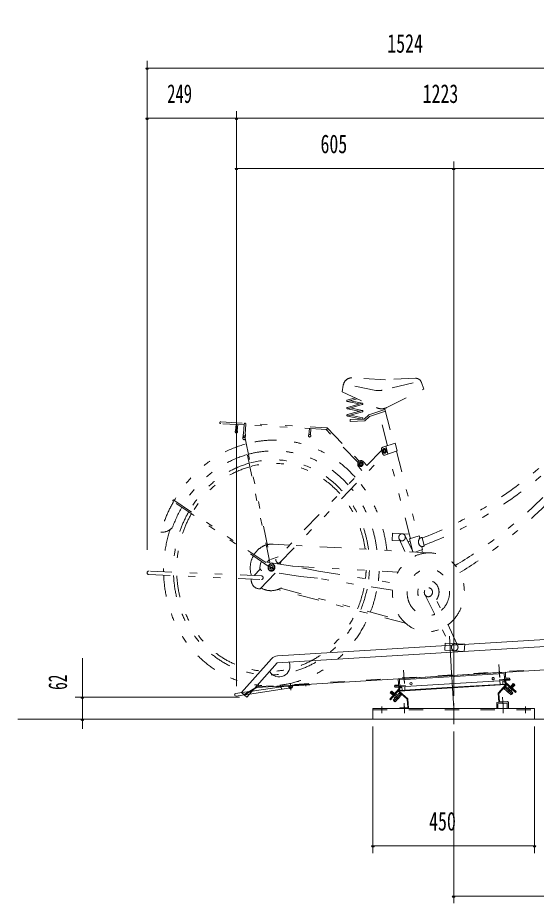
# Model space of a CAD drawing. Units: millimetres, scale not verified. Extents: x -5940 to 5940, y -4200 to 4200.
# Drawn here: x 678 to 2122, y -2630 to -162 of the extents above; entities that cross this region are included whole.
import ezdxf
from ezdxf.enums import TextEntityAlignment as Align

# ---------------------------------------------------------------- set-up
doc = ezdxf.new("R2010")
doc.units = ezdxf.units.MM
doc.header["$LTSCALE"] = 10
for name, pattern in [('USER2', [10, 4, -6]), ('USER3', [24, 12, -5, 2, -5]), ('USER4', [25, 6, -5, 2, -5, 2, -5])]:
    doc.linetypes.add(name, pattern=pattern)
for name, color, linetype, lineweight in [('0-3_2-13HIDDEN', 3, 'USER2', 18), ('0-4_2-23CENTER', 3, 'USER3', 18), ('0-5_2-43THIN', 2, 'USER4', 18), ('0-6_2-53DIM', 3, 'Continuous', 18), ('0-7_2-7搬入用開口', 2, 'USER4', 18), ('0-8_2-8工区', 7, 'Continuous', 18)]:
    doc.layers.add(name, color=color, linetype=linetype, lineweight=lineweight)
doc.styles.add('ＭＳ ゴシック', font='')
doc.styles.get('ＭＳ ゴシック').set_extended_font_data('MS Gothic')

msp = doc.modelspace()

# ---------------------------------------------------------------- linework, layer by layer
at = {"layer": '0-3_2-13HIDDEN'}
for p, q in [((1349.44, -2026.14), (2227.71, -1972.42)), ((1301.78, -2042.81), (1330.56, -2038.51)), ((1337.98, -2030.12), (1308.37, -2048.03)), ((1308.37, -2048.03), (1309.2, -2049.39)), ((1308.63, -2048.86), (1323.35, -2046.67)), ((1334.4, -2034.17), (1309.2, -2049.39)), ((1667.33, -2090.29), (2117.33, -2090.29))]:
    msp.add_line(p, q, dxfattribs=at)
msp.add_circle((2002.21, -2003.85), 3.1, dxfattribs=at)
msp.add_arc((1438.09, -2025.98), 3.5, 98.5, 278.5, dxfattribs=at)
at = {"layer": '0-4_2-23CENTER'}
for p, q in [((1880.26, -1885.43), (1888.57, -2021.3)), ((2018.33, -1964.28), (2020.57, -2000.96)), ((1752.82, -1980.52), (1755.07, -2017.2)), ((1753.88, -1996.55), (1754.97, -2014.33)), ((1886.18, -1982.23), (1889.09, -2029.91)), ((2020.32, -1998.1), (2019.23, -1980.32)), ((1410.27, -2021.64), (1410.74, -2029.28)), ((1437.53, -2016.78), (1438.67, -2035.5)), ((1480.61, -2025), (1480.14, -2017.37)), ((1726.13, -2024.94), (1757.68, -2023.01)), ((1733.97, -2024.46), (1747.15, -2023.66)), ((1888.28, -2016.62), (1892.5, -2085.66)), ((2050.23, -2005.12), (2018.68, -2007.05)), ((2029.22, -2006.4), (2042.39, -2005.6)), ((2061.85, -2018.2), (2040.91, -2041.87)), ((1716.19, -2039.34), (1739.87, -2060.29)), ((1731.96, -2053.29), (1722.08, -2044.55)), ((1725.38, -2067.52), (1745.11, -2045.23)), ((2033.67, -2027.39), (2055.97, -2047.11)), ((2056.65, -2024.08), (2047.9, -2033.97)), ((1753.91, -2072), (1755.52, -2098.36)), ((1892.33, -2071.72), (1892.33, -2130.68)), ((2028.4, -2055.21), (2030.01, -2081.57)), ((2029.09, -2066.53), (2029.65, -2075.71)), ((1692.33, -2081.54), (1692.33, -2100.37)), ((1754.83, -2081.54), (1754.83, -2100.37)), ((2029.83, -2100.37), (2029.83, -2081.54)), ((2092.33, -2081.54), (2092.33, -2100.37))]:
    msp.add_line(p, q, dxfattribs=at)
at = {"layer": '0-5_2-43THIN', "color": 4, "linetype": 'Continuous'}
for p, q in [((1728.03, -2022.36), (1738.81, -2021.7)), ((2048.03, -2002.79), (2037.25, -2003.45)), ((2048.33, -2007.7), (2037.55, -2008.36)), ((2058.65, -2018.11), (2051.49, -2026.2)), ((2062.33, -2021.37), (2055.17, -2029.46)), ((1716.1, -2042.54), (1724.19, -2049.7)), ((1719.36, -2038.86), (1727.45, -2046.02)), ((1728.33, -2027.27), (1739.11, -2026.61))]:
    msp.add_line(p, q, dxfattribs=at)
at = {"layer": '0-6_2-53DIM'}
for p, q in [((1038.33, -282.17), (1038.33, -422.17)), ((1042.33, -302.17), (1034.33, -302.17)), ((2562.33, -302.17), (1038.33, -302.17)), ((1042.33, -442.17), (1034.33, -442.17)), ((1038.33, -422.17), (1038.33, -1644.54)), ((1287.33, -442.17), (1038.33, -442.17)), ((1291.33, -442.17), (1283.33, -442.17)), ((1287.33, -422.17), (1287.33, -562.17)), ((2510.33, -442.17), (1287.33, -442.17)), ((1287.33, -562.17), (1287.33, -2024.97)), ((1892.33, -562.17), (1892.33, -2051.72)), ((1291.33, -582.17), (1283.33, -582.17)), ((1892.33, -582.17), (1287.33, -582.17)), ((1896.33, -582.17), (1888.33, -582.17)), ((2510.33, -582.17), (1892.33, -582.17)), ((857.95, -2055.09), (857.95, -1947.09)), ((837.95, -2055.09), (1295.66, -2055.09)), ((861.94, -2055.09), (853.94, -2055.09)), ((857.95, -2117.09), (857.95, -2055.09)), ((861.94, -2117.09), (853.94, -2117.09)), ((857.95, -2117.09), (857.95, -2143.56)), ((1667.33, -2489.85), (1667.33, -2137.09)), ((2117.33, -2489.85), (2117.33, -2137.09)), ((1892.33, -2629.85), (1892.33, -2150.68)), ((1671.33, -2469.85), (1663.33, -2469.85)), ((1667.33, -2469.85), (2117.33, -2469.85)), ((2121.33, -2469.85), (2113.33, -2469.85)), ((1896.33, -2609.85), (1888.33, -2609.85)), ((2562.33, -2609.85), (1892.33, -2609.85))]:
    msp.add_line(p, q, dxfattribs=at)
for centre in [(1038.33, -302.17), (1038.33, -442.17), (1287.33, -442.17), (1287.33, -582.17), (1892.33, -582.17), (857.94, -2055.09), (857.94, -2117.09), (1667.33, -2469.85), (2117.33, -2469.85), (1892.33, -2609.85)]:
    msp.add_arc(centre, 4, 180, 0, dxfattribs=at)
at = {"layer": '0-7_2-7搬入用開口'}
for p, q in [((1675.46, -1200.42), (1596.82, -1184.57)), ((1702, -1170.83), (1608.59, -1165.69)), ((1779.52, -1179.2), (1693.5, -1200.05)), ((1785.48, -1166.71), (1702, -1170.83)), ((1809.57, -1196.77), (1802.71, -1178.64)), ((1584.62, -1186.3), (1581.36, -1204.24)), ((1581.36, -1204.24), (1677.25, -1248.63)), ((1706.44, -1248.08), (1809.57, -1196.77)), ((1595.88, -1227.51), (1618.07, -1221.23)), ((1595.91, -1231.41), (1629.04, -1238.4)), ((1623.57, -1223.78), (1596.71, -1231.38)), ((1637.71, -1236.15), (1604.58, -1229.15)), ((1636.91, -1236.18), (1596.05, -1247.74)), ((1629.21, -1258.63), (1596.08, -1251.64)), ((1637.08, -1256.41), (1596.22, -1267.97)), ((1596.88, -1251.61), (1637.74, -1240.04)), ((1604.75, -1249.38), (1637.48, -1256.29)), ((1707.67, -1354.74), (1680.83, -1250.04)), ((1700.47, -1252.45), (1725.2, -1348.91)), ((1596.25, -1271.87), (1637.28, -1280.53)), ((1597.04, -1271.84), (1637.91, -1260.27)), ((1638.05, -1276.61), (1604.92, -1269.61)), ((1308.75, -1296.86), (1242.95, -1293.24)), ((1243.29, -1288.26), (1538.24, -1304.48)), ((1286.06, -1295.61), (1284.89, -1313.12)), ((1289.43, -1313.37), (1290.6, -1295.86)), ((1307.08, -1321.85), (1308.92, -1294.37)), ((1313.46, -1294.62), (1311.62, -1322.1)), ((1537.9, -1309.47), (1313.29, -1297.11)), ((1489.09, -1324.35), (1490.26, -1306.85)), ((1494.79, -1307.1), (1493.62, -1324.6)), ((1539.65, -1305.14), (1629.3, -1397.7)), ((1306.01, -1324.24), (1305.35, -1334.22)), ((1312.37, -1324.59), (1311.7, -1334.57)), ((1626.14, -1401.37), (1537.08, -1309.42)), ((1380.87, -1684.29), (1308.74, -1337.87)), ((1311.7, -1334.05), (1384.42, -1683.31)), ((1729.58, -1347.46), (1694.53, -1359.1)), ((1708.8, -1377.69), (1703.29, -1356.19)), ((1735.09, -1368.96), (1729.58, -1347.46)), ((1691.77, -1366.91), (1396.84, -1671.12)), ((1406.06, -1681.93), (1698.04, -1380.76)), ((1691.37, -1365.34), (1694.43, -1377.28)), ((1694.86, -1371.69), (1695.24, -1366.07)), ((1699.1, -1374.74), (1694.86, -1371.69)), ((1695.24, -1366.07), (1699.85, -1363.51)), ((1703.71, -1372.17), (1699.1, -1374.74)), ((1699.85, -1363.51), (1704.09, -1366.56)), ((1700.04, -1380.6), (1735.09, -1368.96)), ((1704.09, -1366.56), (1703.71, -1372.17)), ((1771.72, -1613.86), (1710.99, -1376.96)), ((1732.9, -1369.68), (1793.63, -1606.59)), ((1629.47, -1408.67), (1629.84, -1403.05)), ((1629.84, -1403.05), (1634.45, -1400.49)), ((1634.45, -1400.49), (1638.69, -1403.54)), ((1638.69, -1403.54), (1638.31, -1409.15)), ((1640.8, -1399.17), (1650.02, -1409.97)), ((1627.36, -1413.03), (1636.58, -1423.84)), ((1633.7, -1411.72), (1629.47, -1408.67)), ((1638.31, -1409.15), (1633.7, -1411.72)), ((1375.85, -1690.12), (1110.38, -1509.5)), ((1112.35, -1506.09), (1377.82, -1686.71)), ((1720.59, -1618.36), (1721.92, -1598.41)), ((1721.92, -1598.41), (1768.42, -1600.97)), ((1742.66, -1619.57), (1720.59, -1618.36)), ((1756.41, -1649.32), (1740.34, -1614.56)), ((1779.13, -1650.58), (1756.49, -1604.95)), ((1764.34, -1620.77), (1771.21, -1621.15)), ((1795.82, -1605.86), (1797.55, -1612.61)), ((1804.05, -1610.11), (1810.18, -1634.02)), ((1435.25, -1631.51), (1389.08, -1628.95)), ((1829.23, -1653.36), (1453.94, -1632.55)), ((1805.62, -1644.07), (1785.03, -1650.91)), ((1803.43, -1644.8), (1805.28, -1652.03)), ((1803.68, -1636.51), (1805.62, -1644.07)), ((1380.06, -1680.39), (1365.02, -1678)), ((1378.53, -1673.07), (1372.59, -1679.2)), ((1403.55, -1664.2), (1382.03, -1671.83)), ((1409.19, -1685), (1412.77, -1675.01)), ((1353.49, -1698.9), (1336.35, -1716.59)), ((1354.06, -1683.86), (1352.56, -1693.74)), ((1465.53, -1719.25), (1358.16, -1702.22)), ((1383.94, -1681), (1469.29, -1694.53)), ((1443.85, -1690.5), (1737.13, -1706.77)), ((1469.29, -1694.53), (1515.64, -1704.41)), ((1042.63, -1713.79), (1356.62, -1727.47)), ((1357.17, -1717.49), (1043.18, -1703.81)), ((1353.43, -1753.16), (1396.85, -1708.36)), ((1512.63, -1724.18), (1465.53, -1719.25)), ((1722.05, -1757.38), (1512.63, -1724.18)), ((1515.64, -1704.41), (1725.06, -1737.61)), ((1409.62, -1752.01), (1750.97, -1842.42)), ((1758.27, -1849.52), (1402.39, -1755.27)), ((1811.85, -1769.24), (1879.39, -1905.39)), ((1901.07, -1906.58), (1832.03, -1757.23)), ((1867.36, -1924.75), (1868.69, -1904.8)), ((1921.81, -1927.75), (1867.36, -1924.75)), ((1868.69, -1904.8), (1923.14, -1907.8)), ((1923.14, -1907.8), (1921.81, -1927.75))]:
    msp.add_line(p, q, dxfattribs=at)
at = {"layer": '0-7_2-7搬入用開口', "linetype": 'Continuous'}
msp.add_line((1388.72, -1693.78), (1380.72, -1693.78), dxfattribs=at)
at = {"layer": '0-7_2-7搬入用開口'}
for points in [[(1603.6, -1286.77), (1603.56, -1281.78), (1643.06, -1280.38), (1656.01, -1268.41), (1700.75, -1253.55)], [(1701.98, -1258.32), (1658.16, -1272.88), (1644.71, -1285.31), (1603.6, -1286.77)], [(1795.82, -1605.86), (1769.53, -1614.59), (1778.75, -1650.56)]]:
    msp.add_lwpolyline(points, dxfattribs=at)
msp.add_lwpolyline([(1380.83, -1685.06), (1375.82, -1693.29), (1379.7, -1702.01), (1388.61, -1702.5), (1393.63, -1694.27), (1389.74, -1685.55)], close=True, dxfattribs=at)
for centre, radius, start, end in [((1410.78, -585.66), 1099.31, 290.98915, 320.25332), ((1410.78, -585.66), 1119.9, 290.86703, 319.2457), ((1253.96, -608.65), 1256.47, 300.76804, 323.46461), ((1195, -558.85), 1353.65, 301.87435, 322.34831)]:
    msp.add_arc(centre, radius, start, end, dxfattribs=at)
at = {"layer": '0-7_2-7搬入用開口', "linetype": 'Continuous'}
msp.add_arc((1384.72, -1693.78), 4, 180, 0, dxfattribs=at)
at = {"layer": '0-7_2-7搬入用開口'}
for centre, major_axis, start_param, end_param in [((1606.93, -1190.63), (3.05, 24.81), 0.0610848, 1.5075259), ((1785.88, -1186.67), (2.44, 19.85), 5.2371067, 6.439207), ((1684.68, -1151.3), (6.09, 49.63), 3.0718496, 3.4710434), ((1596.3, -1229.45), (0.24, 1.99), 0.3648324, 3.5064248), ((1596.46, -1249.68), (0.24, 1.99), 0.3648324, 3.5064248), ((1637.33, -1238.11), (0.24, 1.99), 3.5064251, 6.6480177), ((1637.5, -1258.34), (0.24, 1.99), 3.5064251, 6.6480177), ((1692.05, -1211.76), (4.87, 39.7), 2.8571254, 3.6822001), ((1596.63, -1269.91), (0.24, 1.99), 0.3648324, 3.5064248), ((1637.66, -1278.57), (0.24, 1.99), 3.0634018, 6.2049945), ((1243.12, -1290.75), (0.3, 2.48), 0.0611391, 3.2027315), ((1311.19, -1294.5), (0.3, 2.48), 4.7735281, 7.9151205), ((1538.07, -1306.97), (0.3, 2.48), 3.2027318, 6.3443244), ((1309.19, -1324.42), (0.43, 3.47), 0.856702, 1.6318952), ((1309.19, -1324.42), (0.43, 3.47), 4.7734881, 5.5486813), ((1384.72, -1693.78), (43.29, 352.55), 5.6098792, 6.6353411), ((1384.72, -1693.78), (43.29, 352.55), 0.3634169, 1.1278281), ((1308.52, -1334.39), (0.43, 3.47), 1.6318955, 4.7734881), ((1384.72, -1693.78), (39.63, 322.78), 5.6118286, 6.6348228), ((1384.72, -1693.78), (39.63, 322.78), 0.3639379, 1.1273042), ((1384.72, -1693.78), (36.59, 297.96), 5.6137501, 6.634311), ((1695.75, -1363.88), (0.61, 4.96), 0.4068851, 1.9776811), ((1698.81, -1375.82), (0.61, 4.96), 1.9776814, 3.5484777), ((1384.72, -1693.78), (36.59, 297.96), 0.3644503, 1.1267982), ((1384.72, -1693.78), (35.37, 288.04), 5.6146095, 6.6340795), ((1634.08, -1406.1), (1.22, 9.94), 5.5887382, 8.7303306), ((1384.72, -1693.78), (35.37, 288.04), 0.364678, 1.1265668), ((1384.72, -1693.78), (43.29, 352.55), 4.9570945, 5.5676462), ((1384.72, -1693.78), (39.63, 322.78), 4.9742955, 5.5656992), ((1384.72, -1693.78), (35.37, 288.04), 4.9989615, 5.5629151), ((1384.72, -1693.78), (36.59, 297.96), 4.9913142, 5.5637783), ((1384.72, -1693.78), (43.29, 352.55), 1.1390898, 1.4022825), ((1384.72, -1693.78), (39.63, 322.78), 1.1396104, 1.3330995), ((1111.37, -1507.8), (0.24, 1.98), 5.8457543, 8.9873469), ((1384.72, -1693.78), (36.59, 297.96), 1.1401231, 1.7252947), ((1384.72, -1693.78), (35.37, 288.04), 1.1403508, 1.7281634), ((1079.46, -1547.23), (5.94, 48.41), 3.2025533, 4.0053726), ((1384.72, -1693.78), (40.24, 327.74), 1.356616, 1.7177345), ((1384.72, -1693.78), (7.92, 64.52), 0.0610866, 0.3270137), ((1807.87, -1622.15), (1.83, 14.89), 0.991421, 2.9638507), ((1591.94, -916.92), (89.88, 732), 3.5873146, 3.597494), ((1384.72, -1693.78), (7.92, 64.52), 0.3885617, 1.1026862), ((1821.86, -1763.08), (13.41, 109.18), 3.8544544, 9.9384473), ((1591.94, -916.92), (92.93, 756.82), 3.5860389, 3.5958838), ((1384.72, -1693.78), (7.92, 64.52), 1.1642345, 2.0354003), ((1360.8, -1684.93), (0.91, 7.44), 0.5304027, 1.5389171), ((1405.89, -1671.95), (1.22, 9.93), 1.5990939, 3.295218), ((1359.29, -1694.81), (0.91, 7.44), 1.5389173, 3.1097137), ((1384.72, -1693.78), (35.37, 288.04), 4.7150123, 4.795647), ((1384.72, -1693.78), (36.59, 297.96), 4.7138656, 4.7948965), ((1821.86, -1763.08), (7.92, 64.52), 3.9340888, 9.8588198), ((1042.9, -1708.8), (0.61, 4.96), 0.0731992, 3.2147916), ((1384.72, -1693.78), (40.24, 327.74), 1.7481474, 4.4206859), ((1384.72, -1693.78), (36.59, 297.96), 1.758776, 4.4037815), ((1384.72, -1693.78), (35.37, 288.04), 1.7628107, 4.3973537), ((1351.19, -1728.37), (3.05, 24.81), 1.5967412, 3.3744646), ((1384.72, -1693.78), (7.92, 64.52), 2.7599381, 4.4870348), ((1356.9, -1722.48), (0.61, 4.96), 3.2147919, 6.3563845), ((1384.72, -1693.78), (40.24, 327.74), 4.7108359, 4.7929108), ((1821.86, -1763.08), (3.96, 32.26), 4.1353556, 9.4858534), ((1384.72, -1693.78), (35.37, 288.04), 4.4148725, 4.6460806), ((1384.72, -1693.78), (36.59, 297.96), 4.4206979, 4.6472311), ((1384.72, -1693.78), (40.24, 327.74), 4.4360236, 4.6502575)]:
    msp.add_ellipse(centre, major_axis=major_axis, ratio=0.90854, start_param=start_param, end_param=end_param, dxfattribs=at)
for centre, major_axis in [((1287, -1315.69), (0.43, 3.47)), ((1308.86, -1329.41), (0.3, 2.48)), ((1491.19, -1326.92), (0.43, 3.47)), ((1699.47, -1369.12), (0.78, 6.33)), ((1699.47, -1369.12), (0.37, 2.98)), ((1634.08, -1406.1), (0.78, 6.33)), ((1634.08, -1406.1), (0.37, 2.98)), ((1748.48, -1609.88), (1.22, 9.93)), ((1384.72, -1693.78), (1.28, 10.42)), ((1384.72, -1693.78), (0.61, 4.96)), ((1821.86, -1763.08), (1.52, 12.41)), ((1895.25, -1916.27), (1.22, 9.93))]:
    msp.add_ellipse(centre, major_axis=major_axis, ratio=0.90854, dxfattribs=at)
at = {"layer": '0-8_2-8工区'}
for p, q in [((1401.36, -1940.31), (2495.26, -1873.4)), ((1400.46, -1959.5), (2496.43, -1892.47)), ((1301.49, -2042.55), (1384.78, -1948.4)), ((1315.79, -2055.2), (1400.46, -1959.5)), ((1344.54, -2028.04), (2227.14, -1974.06)), ((2036.17, -1985.74), (1737.73, -2003.99)), ((2033.17, -1989.13), (1741.12, -2006.99)), ((2014.18, -1987.09), (2000.7, -1987.91)), ((2034.8, -2015.7), (2033.17, -1989.13)), ((2037.91, -2014.18), (2036.17, -1985.74)), ((1437.57, -2022.52), (1330.56, -2038.51)), ((1348.92, -2017.76), (1349.53, -2027.74)), ((1399.44, -2024.68), (1430.93, -2022.76)), ((1444.8, -2021.91), (1491.27, -2019.07)), ((1444.9, -2023.51), (1491.37, -2020.67)), ((1491.27, -2019.07), (1491.37, -2020.67)), ((1728, -2021.82), (1738.78, -2021.16)), ((1728.36, -2027.81), (1728, -2021.82)), ((1739.47, -2032.44), (1737.73, -2003.99)), ((1742.74, -2033.56), (1740.92, -2003.8)), ((1742.44, -2028.7), (1741.86, -2019.22)), ((1742.33, -2026.76), (2034.38, -2008.89)), ((1888.98, -2028.01), (2037.92, -2018.9)), ((1889.07, -2029.6), (2037.17, -2020.54)), ((2016.47, -2044.6), (2036.98, -2021.4)), ((2018.1, -2045.16), (2038.18, -2022.46)), ((2020.91, -2009.72), (2021.47, -2018.9)), ((2028.97, -2019.44), (2021.98, -2019.87)), ((2022.53, -2019.84), (2028.51, -2019.47)), ((2028.89, -2009.23), (2029.45, -2018.41)), ((2034.5, -2010.84), (2029.01, -2011.18)), ((2033.92, -2001.36), (2034.5, -2010.84)), ((2064.51, -2041.99), (2034.8, -2015.7)), ((2048, -2002.25), (2037.22, -2002.91)), ((2048.37, -2008.24), (2037.59, -2008.9)), ((2066.64, -2039.6), (2037.91, -2014.18)), ((2048, -2002.25), (2048.37, -2008.24)), ((2058.24, -2017.75), (2051.09, -2025.84)), ((2062.74, -2021.73), (2055.58, -2029.82)), ((2058.24, -2017.75), (2062.74, -2021.73)), ((1301.78, -2042.81), (1285.08, -2045.31)), ((1315.79, -2055.2), (1301.49, -2042.55)), ((1438.61, -2029.44), (1323.35, -2046.67)), ((1344.54, -2028.04), (1334.4, -2034.17)), ((1344.02, -2026.47), (1337.98, -2030.12)), ((1349.44, -2026.14), (1344.02, -2026.47)), ((1344.44, -2026.45), (1344.54, -2028.04)), ((1399.44, -2024.68), (1399.54, -2026.28)), ((1399.54, -2026.28), (1431.03, -2024.36)), ((1411.36, -2026.43), (1412.4, -2033.36)), ((1432.72, -2025.86), (1432.75, -2026.3)), ((1434.32, -2025.76), (1434.35, -2026.21)), ((1441.81, -2025.3), (1441.83, -2025.75)), ((1443.4, -2025.2), (1443.43, -2025.65)), ((1715.74, -2042.95), (1719.72, -2038.46)), ((1715.74, -2042.95), (1723.83, -2050.11)), ((1716.45, -2063.28), (1742.74, -2033.56)), ((1719.72, -2038.46), (1727.81, -2045.61)), ((1724.39, -2062.61), (1740.29, -2044.64)), ((1725.07, -2053.54), (1731.36, -2046.42)), ((1728.36, -2027.81), (1739.14, -2027.15)), ((1731.36, -2046.42), (1735.48, -2050.07)), ((1888.98, -2028.01), (1740.03, -2037.12)), ((1762.9, -2060.77), (1740.2, -2040.69)), ((1889.07, -2029.6), (1740.97, -2038.66)), ((1764.46, -2060.01), (1741.26, -2039.49)), ((1746.19, -2048.53), (1741.7, -2044.55)), ((1742.44, -2028.7), (1747.93, -2028.37)), ((1748.38, -2035.6), (1747.82, -2026.42)), ((1748.99, -2036.57), (1755.97, -2036.14)), ((1755.42, -2036.17), (1749.44, -2036.54)), ((1756.36, -2035.11), (1755.8, -2025.93)), ((2016.47, -2044.6), (2018.03, -2070.21)), ((2019.53, -2068.52), (2018.1, -2045.16)), ((2033.19, -2030.97), (2037.17, -2026.48)), ((2033.28, -2032.38), (2051.26, -2048.29)), ((2038.58, -2026.39), (2056.56, -2042.3)), ((2047.66, -2027.08), (2044.01, -2031.2)), ((2047.66, -2027.08), (2054.77, -2033.37)), ((2054.77, -2033.37), (2051.13, -2037.49)), ((2052.67, -2048.2), (2056.64, -2043.71)), ((2066.64, -2039.6), (2064.51, -2041.99)), ((1308.63, -2048.86), (1286.12, -2052.23)), ((1728.97, -2068), (1724.47, -2064.02)), ((1725.07, -2053.54), (1729.19, -2057.18)), ((1730.38, -2067.91), (1746.28, -2049.94)), ((1764.33, -2084.12), (1762.9, -2060.77)), ((1764.46, -2060.01), (1766.02, -2085.62)), ((2044.56, -2068.59), (2012.02, -2070.58)), ((2012.02, -2070.58), (2012.02, -2087.09)), ((2015.22, -2073.59), (2041.36, -2071.99)), ((2018.03, -2070.21), (2041.75, -2068.76)), ((2019.53, -2068.52), (2041.65, -2067.16)), ((2041.36, -2071.99), (2041.36, -2087.09)), ((2041.75, -2068.76), (2041.65, -2067.16)), ((2044.56, -2068.59), (2044.56, -2087.09)), ((1667.33, -2087.09), (2117.33, -2087.09)), ((1667.33, -2087.09), (1667.33, -2117.09)), ((1764.33, -2084.12), (1742.21, -2085.48)), ((1742.31, -2087.07), (1742.21, -2085.48)), ((1766.02, -2085.62), (1742.31, -2087.07)), ((2012.02, -2087.09), (2015.22, -2087.09)), ((2015.22, -2073.59), (2015.22, -2087.09)), ((2041.36, -2087.09), (2044.56, -2087.09)), ((2117.33, -2087.09), (2117.33, -2117.09)), ((1667.33, -2117.09), (2117.33, -2117.09))]:
    msp.add_line(p, q, dxfattribs=at)
for points in [[(677.91, -2117.09), (2562.33, -2117.09), (2562.33, -161.89)], [(1716.45, -2063.28), (1714.05, -2061.16), (1739.47, -2032.44)]]:
    msp.add_lwpolyline(points, dxfattribs=at)
msp.add_circle((1773.64, -2017.83), 3.1, dxfattribs=at)
for centre, radius, start, end in [((1402.83, -1964.36), 24.1, 93.5, 138.5), ((1406.06, -1969.18), 30, 207.795, 22.971), ((1431.13, -2025.95), 3.2, 3.5, 93.5), ((1438.09, -2025.98), 3.5, 278.5, 98.5), ((1445, -2025.1), 3.2, 93.5, 183.5), ((1445, -2025.1), 1.6, 93.5, 183.5), ((2022.46, -2018.84), 1, 183.5, 273.5), ((2028.45, -2018.47), 1, 273.5, 3.5), ((2036.31, -2020.81), 0.9, 318.5, 16.937), ((2036.31, -2020.81), 2.5, 318.5, 49.857), ((1285.6, -2048.77), 3.5, 98.5, 278.5), ((1431.13, -2025.95), 1.6, 3.5, 93.5), ((1438.09, -2025.98), 5.35, 183.5, 3.5), ((1438.09, -2025.98), 3.75, 183.5, 3.5), ((1741.86, -2038.82), 2.5, 137.143, 228.5), ((1741.04, -2045.3), 1, 48.5, 138.5), ((1741.86, -2038.82), 0.9, 170.063, 228.5), ((1749.38, -2035.54), 1, 183.5, 273.5), ((1755.36, -2035.18), 1, 273.5, 3.5), ((2033.94, -2031.64), 1, 138.5, 228.5), ((2037.92, -2027.14), 1, 48.5, 138.5), ((2051.92, -2047.54), 1, 228.5, 318.5), ((2055.89, -2043.04), 1, 318.5, 48.5), ((1725.13, -2063.27), 1, 138.5, 228.5), ((1729.63, -2067.25), 1, 228.5, 318.5), ((1745.53, -2049.28), 1, 318.5, 48.5)]:
    msp.add_arc(centre, radius, start, end, dxfattribs=at)

# ---------------------------------------------------------------- texts
at = {"layer": '0-6_2-53DIM', "color": 7, "style": 'ＭＳ ゴシック'}
for s, width, p in [('1524', 0.7, (1707.33, -275.07)), ('249', 0.65, (1094.33, -415.07)), ('1223', 0.7, (1805.83, -415.07)), ('605', 0.7, (1521.33, -555.07)), ('450', 0.7, (1823.83, -2442.74))]:
    msp.add_text(s, height=52.1, dxfattribs=dict(at, width=width)).set_placement(p, align=Align.BOTTOM_LEFT)
at = {"layer": '0-6_2-53DIM', "color": 7, "style": 'ＭＳ ゴシック', "width": 0.6}
msp.add_text('62', height=52.1, rotation=90, dxfattribs=at).set_placement((830.84, -2035.09), align=Align.BOTTOM_LEFT)

doc.saveas('drawing.dxf')
